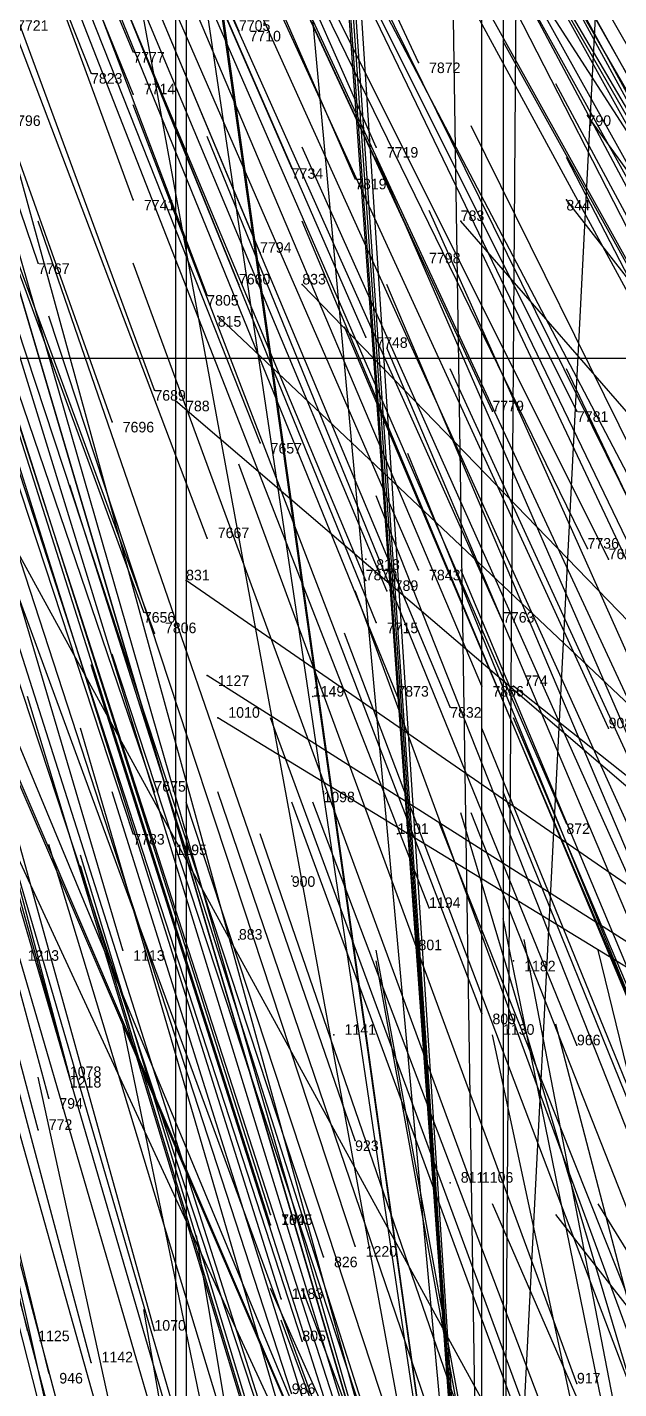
# Model space of a CAD drawing. Extents: x -0.5 to 0.59, y -0.5 to 0.59.
# Drawn here: x 0.102 to 0.158, y -0.4075 to -0.2787 of the extents above; entities that cross this region are included whole.
import ezdxf

# ---------------------------------------------------------------- set-up
doc = ezdxf.new("R2010")
doc.units = 0
for name, color, linetype in [('Clients', 3, 'CONTINUOUS'), ('Facilities', 3, 'CONTINUOUS'), ('Facilities_lines', 3, 'CONTINUOUS'), ('Min_max_boxes', 1, 'CONTINUOUS'), ('Normals', 1, 'CONTINUOUS'), ('Source_points', 5, 'CONTINUOUS'), ('Text', 3, 'CONTINUOUS')]:
    doc.layers.add(name, color=color, linetype=linetype)

msp = doc.modelspace()

# ---------------------------------------------------------------- linework, layer by layer
at = {"layer": 'Clients', "color": 5}
for p in [(0.155, -0.287, -1.25), (0.153, -0.295, -1.25), (0.143, -0.297, -1.25), (0.128, -0.303, -1.25), (0.12, -0.306, -1.25), (0.116, -0.314, -1.25), (0.117, -0.331, -1.25), (0.119, -0.34, -1.25), (0.148, -0.341, -1.25), (0.12, -0.344, -1.25)]:
    msp.add_point(p, dxfattribs=at)
at = {"layer": 'Facilities', "color": 3}
for p in [(0.122, -0.279, -0.762), (0.112, -0.281, -0.756), (0.139, -0.282, -0.786), (0.108, -0.283, -0.758), (0.112, -0.285, -0.765), (0.135, -0.29, -0.801), (0.127, -0.292, -0.797), (0.133, -0.293, -0.805), (0.112, -0.295, -0.789), (0.124, -0.3, -0.811), (0.139, -0.3, -0.827), (0.103, -0.301, -0.796), (0.119, -0.304, -0.817), (0.122, -0.303, -0.816), (0.134, -0.308, -0.84), (0.114, -0.313, -0.833), (0.146, -0.315, -0.867), (0.154, -0.315, -0.877), (0.11, -0.316, -0.837), (0.124, -0.318, -0.854), (0.119, -0.327, -0.87), (0.155, -0.328, -0.906), (0.134, -0.329, -1.25), (0.157, -0.329, -0.911), (0.134, -0.331, -0.891), (0.139, -0.33, -0.895), (0.136, -0.332, -0.896), (0.113, -0.334, -0.881), (0.114, -0.336, -0.886), (0.135, -0.335, -0.904), (0.147, -0.335, -0.914), (0.145, -0.341, -0.927), (0.129, -0.342, -1.25), (0.137, -0.342, -0.92), (0.142, -0.343, -0.929), (0.157, -0.345, -0.947), (0.114, -0.351, -0.922), (0.13, -0.351, -1.25), (0.153, -0.354, -0.965), (0.112, -0.355, -0.931), (0.137, -0.355, -1.25), (0.116, -0.357, -1.25), (0.127, -0.359, -1.25), (0.14, -0.362, -0.969), (0.122, -0.365, -1.25), (0.111, -0.366, -0.958), (0.139, -0.366, -1.25), (0.148, -0.367, -1.25), (0.145, -0.372, -0.999), (0.147, -0.373, -1.25), (0.131, -0.374, -1.25), (0.154, -0.375, -1.013), (0.106, -0.378, -0.981), (0.106, -0.378, -0.981), (0.104, -0.38, -0.986), (0.103, -0.383, -0.991), (0.133, -0.384, -1.016), (0.142, -0.388, -1.25), (0.144, -0.388, -1.035), (0.125, -0.391, -1.027), (0.125, -0.392, -1.028), (0.133, -0.394, -1.041), (0.13, -0.395, -1.04), (0.126, -0.399, -1.046), (0.102, -0.402, -1.037), (0.114, -0.402, -1.044), (0.128, -0.403, -1.056), (0.108, -0.405, -1.047), (0.104, -0.406, -1.048), (0.154, -0.407, -1.088)]:
    msp.add_point(p, dxfattribs=at)
at = {"layer": 'Facilities_lines', "color": 3}
for p, q in [((0.145, -0.452, -1.25), (0.122, -0.129, -1.25)), ((0.145, -0.452, -1.25), (0.145, -0.146, -1.25)), ((0.145, -0.452, -1.25), (0.119, -0.169, -1.25)), ((0.147, -0.449, -1.25), (0.149, -0.17, -1.25)), ((0.147, -0.449, -1.25), (0.161, -0.175, -1.25)), ((0.145, -0.452, -1.25), (0.141, -0.192, -1.25)), ((0.145, -0.452, -1.25), (0.128, -0.208, -1.25)), ((0.145, -0.452, -1.25), (0.109, -0.21, -1.25)), ((0.145, -0.452, -1.25), (0.112, -0.218, -1.25)), ((0.145, -0.452, -1.25), (0.13, -0.222, -1.25)), ((0.145, -0.452, -1.25), (0.113, -0.224, -1.25)), ((0.145, -0.452, -1.25), (0.081, -0.23, -1.25)), ((0.145, -0.452, -1.25), (0.129, -0.23, -1.25)), ((0.145, -0.452, -1.25), (0.131, -0.247, -1.25)), ((0.145, -0.452, -1.25), (0.086, -0.252, -1.25)), ((0.145, -0.452, -1.25), (0.085, -0.257, -1.25)), ((0.145, -0.452, -1.25), (0.083, -0.26, -1.25)), ((0.145, -0.452, -1.25), (0.064, -0.263, -1.25)), ((0.247, -0.426, -1.25), (0.143, -0.264, -1.25)), ((0.145, -0.452, -1.25), (0.111, -0.267, -1.25)), ((0.145, -0.452, -1.25), (0.091, -0.269, -1.25)), ((0.145, -0.452, -1.25), (0.08, -0.275, -1.25)), ((0.256, -0.427, -1.25), (0.155, -0.287, -1.25)), ((0.145, -0.452, -1.25), (0.069, -0.288, -1.25)), ((0.145, -0.452, -1.25), (0.1, -0.288, -1.25)), ((0.256, -0.427, -1.25), (0.153, -0.295, -1.25)), ((0.256, -0.427, -1.25), (0.143, -0.297, -1.25)), ((0.145, -0.452, -1.25), (0.081, -0.298, -1.25)), ((0.145, -0.452, -1.25), (0.08, -0.301, -1.25)), ((0.247, -0.426, -1.25), (0.128, -0.303, -1.25)), ((0.247, -0.426, -1.25), (0.12, -0.306, -1.25)), ((0.176, -0.465, -1.242), (0.091, -0.31, -1.25)), ((0.247, -0.426, -1.25), (0.116, -0.314, -1.25)), ((0.256, -0.427, -1.25), (0.117, -0.331, -1.25)), ((0.256, -0.427, -1.25), (0.119, -0.34, -1.25)), ((0.256, -0.427, -1.25), (0.148, -0.341, -1.25)), ((0.256, -0.427, -1.25), (0.12, -0.344, -1.25))]:
    msp.add_line(p, q, dxfattribs=at)
at = {"layer": 'Min_max_boxes', "color": 1}
for p, q in [((0.145, -0.452, -1.25), (0.145, -0.129, -1.25)), ((0.145, -0.452, -1.083), (0.145, -0.129, -1.083)), ((0.147, -0.17, -1.25), (0.147, -0.449, -1.25)), ((0.147, -0.17, -1.25), (0.147, -0.449, -1.25)), ((0.117, -0.175, -1.25), (0.117, -0.431, -1.25)), ((0.117, -0.175, -1.146), (0.117, -0.431, -1.146)), ((0.116, -0.234, -1.25), (0.116, -0.426, -1.25)), ((0.116, -0.234, -1.25), (0.116, -0.426, -1.25)), ((0.176, -0.31, -1.25), (0.088, -0.31, -1.25)), ((0.176, -0.31, -1.095), (0.088, -0.31, -1.095))]:
    msp.add_line(p, q, dxfattribs=at)
at = {"layer": 'Normals', "color": 1}
for p, q in [((0.122, -0.279, -0.762), (0.085, -0.194, -0.799)), ((0.112, -0.281, -0.756), (0.076, -0.195, -0.793)), ((0.108, -0.283, -0.758), (0.074, -0.197, -0.795)), ((0.139, -0.282, -0.786), (0.1, -0.198, -0.823)), ((0.112, -0.285, -0.765), (0.077, -0.199, -0.802)), ((0.135, -0.29, -0.801), (0.098, -0.206, -0.838)), ((0.16, -0.287, -0.821), (0.114, -0.206, -0.859)), ((0.127, -0.292, -0.797), (0.09, -0.207, -0.833)), ((0.112, -0.295, -0.789), (0.08, -0.208, -0.826)), ((0.133, -0.293, -0.805), (0.096, -0.208, -0.842)), ((0.103, -0.301, -0.796), (0.073, -0.213, -0.832)), ((0.124, -0.3, -0.811), (0.088, -0.214, -0.848)), ((0.139, -0.3, -0.827), (0.1, -0.216, -0.864)), ((0.119, -0.304, -0.817), (0.086, -0.217, -0.853)), ((0.122, -0.303, -0.816), (0.087, -0.217, -0.853)), ((0.162, -0.3, -0.854), (0.119, -0.219, -0.891)), ((0.162, -0.304, -0.862), (0.12, -0.222, -0.9)), ((0.134, -0.308, -0.84), (0.097, -0.223, -0.878)), ((0.114, -0.313, -0.833), (0.082, -0.226, -0.871)), ((0.11, -0.316, -0.837), (0.079, -0.229, -0.874)), ((0.172, -0.31, -0.886), (0.128, -0.229, -0.924)), ((0.146, -0.315, -0.867), (0.107, -0.231, -0.905)), ((0.124, -0.318, -0.854), (0.09, -0.232, -0.891)), ((0.154, -0.315, -0.877), (0.113, -0.233, -0.915)), ((0.174, -0.313, -0.895), (0.13, -0.232, -0.933)), ((0.177, -0.316, -0.906), (0.132, -0.235, -0.943)), ((0.176, -0.319, -0.911), (0.131, -0.238, -0.948)), ((0.119, -0.327, -0.87), (0.086, -0.24, -0.907)), ((0.176, -0.324, -0.922), (0.131, -0.243, -0.959)), ((0.155, -0.328, -0.906), (0.114, -0.244, -0.943)), ((0.134, -0.331, -0.891), (0.098, -0.245, -0.929)), ((0.136, -0.332, -0.896), (0.1, -0.246, -0.934)), ((0.139, -0.33, -0.895), (0.102, -0.245, -0.933)), ((0.157, -0.329, -0.911), (0.115, -0.245, -0.947)), ((0.113, -0.334, -0.881), (0.081, -0.247, -0.918)), ((0.179, -0.328, -0.934), (0.134, -0.247, -0.971)), ((0.114, -0.336, -0.886), (0.082, -0.249, -0.924)), ((0.135, -0.335, -0.904), (0.1, -0.249, -0.941)), ((0.147, -0.335, -0.914), (0.109, -0.25, -0.951)), ((0.137, -0.342, -0.92), (0.102, -0.256, -0.957)), ((0.145, -0.341, -0.927), (0.109, -0.256, -0.964)), ((0.142, -0.343, -0.929), (0.106, -0.257, -0.965)), ((0.188, -0.338, -0.968), (0.142, -0.258, -1.005)), ((0.157, -0.345, -0.947), (0.118, -0.26, -0.984)), ((0.114, -0.351, -0.922), (0.084, -0.263, -0.958)), ((0.192, -0.343, -0.982), (0.145, -0.263, -1.02)), ((0.194, -0.346, -0.993), (0.148, -0.266, -1.031)), ((0.112, -0.355, -0.931), (0.083, -0.267, -0.968)), ((0.185, -0.348, -0.986), (0.14, -0.267, -1.023)), ((0.153, -0.354, -0.965), (0.116, -0.269, -1.002)), ((0.174, -0.35, -0.977), (0.131, -0.268, -1.015)), ((0.185, -0.352, -0.995), (0.141, -0.271, -1.033)), ((0.175, -0.356, -0.992), (0.134, -0.273, -1.03)), ((0.199, -0.354, -1.015), (0.153, -0.273, -1.052)), ((0.2, -0.353, -1.014), (0.154, -0.272, -1.051)), ((0.14, -0.362, -0.969), (0.106, -0.275, -1.007)), ((0.161, -0.359, -0.984), (0.123, -0.275, -1.022)), ((0.111, -0.366, -0.958), (0.085, -0.278, -0.995)), ((0.168, -0.362, -0.998), (0.129, -0.278, -1.036)), ((0.175, -0.361, -1.004), (0.135, -0.278, -1.042)), ((0.192, -0.361, -1.023), (0.147, -0.28, -1.059)), ((0.196, -0.366, -1.037), (0.152, -0.284, -1.074)), ((0.145, -0.372, -0.999), (0.112, -0.286, -1.037)), ((0.155, -0.287, -1.25), (0.155, -0.287, -1.15)), ((0.106, -0.378, -0.981), (0.082, -0.288, -1.018)), ((0.185, -0.371, -1.037), (0.144, -0.288, -1.074)), ((0.106, -0.378, -0.981), (0.081, -0.289, -1.019)), ((0.154, -0.375, -1.013), (0.119, -0.289, -1.051)), ((0.104, -0.38, -0.986), (0.08, -0.291, -1.023)), ((0.166, -0.375, -1.025), (0.128, -0.29, -1.062)), ((0.172, -0.376, -1.034), (0.135, -0.291, -1.072)), ((0.196, -0.374, -1.055), (0.153, -0.291, -1.092)), ((0.103, -0.383, -0.991), (0.079, -0.293, -1.028)), ((0.153, -0.295, -1.25), (0.153, -0.295, -1.15)), ((0.178, -0.381, -1.052), (0.14, -0.296, -1.088)), ((0.133, -0.384, -1.016), (0.103, -0.297, -1.054)), ((0.164, -0.383, -1.041), (0.128, -0.297, -1.078)), ((0.143, -0.297, -1.25), (0.143, -0.297, -1.15)), ((0.185, -0.385, -1.066), (0.145, -0.3, -1.103)), ((0.144, -0.388, -1.035), (0.112, -0.301, -1.072)), ((0.125, -0.391, -1.027), (0.097, -0.303, -1.065)), ((0.125, -0.392, -1.028), (0.097, -0.304, -1.066)), ((0.128, -0.303, -1.25), (0.128, -0.303, -1.15)), ((0.172, -0.388, -1.061), (0.136, -0.303, -1.099)), ((0.133, -0.394, -1.041), (0.104, -0.306, -1.077)), ((0.12, -0.306, -1.25), (0.12, -0.306, -1.15)), ((0.13, -0.395, -1.04), (0.101, -0.307, -1.077)), ((0.168, -0.392, -1.067), (0.132, -0.307, -1.104)), ((0.172, -0.394, -1.075), (0.136, -0.309, -1.113)), ((0.126, -0.399, -1.046), (0.098, -0.31, -1.083)), ((0.181, -0.396, -1.089), (0.142, -0.311, -1.125)), ((0.193, -0.395, -1.098), (0.153, -0.311, -1.135)), ((0.102, -0.402, -1.037), (0.08, -0.312, -1.075)), ((0.114, -0.402, -1.044), (0.089, -0.312, -1.081)), ((0.128, -0.403, -1.056), (0.099, -0.314, -1.094)), ((0.116, -0.314, -1.25), (0.116, -0.314, -1.15)), ((0.108, -0.405, -1.047), (0.084, -0.315, -1.085)), ((0.104, -0.406, -1.048), (0.082, -0.316, -1.085)), ((0.127, -0.408, -1.067), (0.098, -0.319, -1.105)), ((0.173, -0.405, -1.101), (0.138, -0.319, -1.138)), ((0.154, -0.407, -1.088), (0.122, -0.32, -1.125)), ((0.124, -0.409, -1.068), (0.096, -0.321, -1.106)), ((0.134, -0.41, -1.079), (0.106, -0.322, -1.117)), ((0.169, -0.409, -1.107), (0.135, -0.323, -1.144)), ((0.134, -0.329, -1.25), (0.134, -0.329, -1.15)), ((0.127, -0.419, -1.095), (0.098, -0.331, -1.133)), ((0.117, -0.331, -1.25), (0.117, -0.331, -1.15)), ((0.179, -0.416, -1.132), (0.143, -0.33, -1.169)), ((0.165, -0.419, -1.125), (0.133, -0.332, -1.163)), ((0.165, -0.423, -1.136), (0.132, -0.336, -1.173)), ((0.121, -0.427, -1.11), (0.095, -0.338, -1.147)), ((0.139, -0.426, -1.119), (0.11, -0.338, -1.157)), ((0.136, -0.427, -1.121), (0.108, -0.339, -1.159)), ((0.119, -0.34, -1.25), (0.119, -0.34, -1.15)), ((0.148, -0.341, -1.25), (0.148, -0.341, -1.15)), ((0.12, -0.431, -1.119), (0.094, -0.342, -1.157)), ((0.129, -0.431, -1.124), (0.102, -0.342, -1.161)), ((0.129, -0.342, -1.25), (0.129, -0.342, -1.15)), ((0.12, -0.344, -1.25), (0.12, -0.344, -1.15)), ((0.157, -0.431, -1.146), (0.125, -0.344, -1.184)), ((0.184, -0.429, -1.168), (0.148, -0.344, -1.206)), ((0.133, -0.434, -1.134), (0.107, -0.345, -1.172)), ((0.18, -0.431, -1.167), (0.145, -0.345, -1.205)), ((0.11, -0.436, -1.125), (0.087, -0.346, -1.162)), ((0.138, -0.44, -1.154), (0.11, -0.351, -1.19)), ((0.15, -0.439, -1.161), (0.12, -0.351, -1.197)), ((0.13, -0.351, -1.25), (0.13, -0.351, -1.15)), ((0.183, -0.44, -1.191), (0.147, -0.351, -1.22)), ((0.146, -0.44, -1.159), (0.117, -0.352, -1.196)), ((0.159, -0.439, -1.167), (0.127, -0.352, -1.204)), ((0.162, -0.439, -1.17), (0.129, -0.352, -1.207)), ((0.171, -0.447, -1.197), (0.143, -0.353, -1.216)), ((0.179, -0.442, -1.192), (0.144, -0.353, -1.221)), ((0.118, -0.443, -1.147), (0.093, -0.354, -1.184)), ((0.176, -0.442, -1.188), (0.141, -0.354, -1.222)), ((0.154, -0.442, -1.171), (0.124, -0.355, -1.208)), ((0.137, -0.355, -1.25), (0.137, -0.355, -1.15)), ((0.131, -0.445, -1.159), (0.104, -0.356, -1.196)), ((0.114, -0.447, -1.153), (0.09, -0.357, -1.19)), ((0.115, -0.447, -1.153), (0.091, -0.357, -1.189)), ((0.134, -0.446, -1.164), (0.107, -0.357, -1.201)), ((0.134, -0.447, -1.166), (0.107, -0.358, -1.203)), ((0.116, -0.357, -1.25), (0.116, -0.357, -1.15)), ((0.127, -0.359, -1.25), (0.127, -0.359, -1.15)), ((0.127, -0.45, -1.169), (0.101, -0.361, -1.206)), ((0.167, -0.461, -1.226), (0.147, -0.363, -1.225)), ((0.122, -0.365, -1.25), (0.122, -0.365, -1.15)), ((0.168, -0.463, -1.231), (0.149, -0.365, -1.225)), ((0.153, -0.464, -1.222), (0.135, -0.366, -1.221)), ((0.153, -0.466, -1.226), (0.135, -0.367, -1.223)), ((0.139, -0.366, -1.25), (0.139, -0.366, -1.15)), ((0.148, -0.367, -1.25), (0.148, -0.367, -1.15)), ((0.177, -0.452, -1.25), (0.156, -0.366, -1.202)), ((0.117, -0.468, -1.205), (0.095, -0.37, -1.213)), ((0.131, -0.47, -1.221), (0.111, -0.373, -1.218)), ((0.147, -0.373, -1.25), (0.147, -0.373, -1.15)), ((0.176, -0.465, -1.242), (0.152, -0.373, -1.208)), ((0.131, -0.374, -1.25), (0.131, -0.374, -1.15)), ((0.166, -0.467, -1.24), (0.146, -0.374, -1.211)), ((0.124, -0.474, -1.226), (0.103, -0.378, -1.208)), ((0.142, -0.388, -1.25), (0.142, -0.388, -1.15)), ((0.163, -0.429, -1.25), (0.146, -0.39, -1.159)), ((0.177, -0.424, -1.25), (0.156, -0.39, -1.158)), ((0.159, -0.4, -1.25), (0.152, -0.391, -1.151)), ((0.129, -0.458, -1.25), (0.118, -0.393, -1.174)), ((0.145, -0.443, -1.25), (0.125, -0.398, -1.163)), ((0.147, -0.449, -1.25), (0.128, -0.398, -1.166)), ((0.122, -0.452, -1.25), (0.113, -0.4, -1.165)), ((0.145, -0.452, -1.25), (0.126, -0.401, -1.166))]:
    msp.add_line(p, q, dxfattribs=at)
at = {"layer": 'Source_points', "color": 5}
for p in [(0.122, -0.279, -0.762), (0.112, -0.281, -0.756), (0.139, -0.282, -0.786), (0.108, -0.283, -0.758), (0.112, -0.285, -0.765), (0.155, -0.287, -1.25), (0.135, -0.29, -0.801), (0.127, -0.292, -0.797), (0.133, -0.293, -0.805), (0.112, -0.295, -0.789), (0.153, -0.295, -1.25), (0.143, -0.297, -1.25), (0.124, -0.3, -0.811), (0.139, -0.3, -0.827), (0.103, -0.301, -0.796), (0.119, -0.304, -0.817), (0.122, -0.303, -0.816), (0.128, -0.303, -1.25), (0.12, -0.306, -1.25), (0.134, -0.308, -0.84), (0.114, -0.313, -0.833), (0.116, -0.314, -1.25), (0.146, -0.315, -0.867), (0.154, -0.315, -0.877), (0.11, -0.316, -0.837), (0.124, -0.318, -0.854), (0.119, -0.327, -0.87), (0.155, -0.328, -0.906), (0.134, -0.329, -1.25), (0.157, -0.329, -0.911), (0.117, -0.331, -1.25), (0.134, -0.331, -0.891), (0.139, -0.33, -0.895), (0.136, -0.332, -0.896), (0.113, -0.334, -0.881), (0.114, -0.336, -0.886), (0.135, -0.335, -0.904), (0.147, -0.335, -0.914), (0.119, -0.34, -1.25), (0.145, -0.341, -0.927), (0.148, -0.341, -1.25), (0.129, -0.342, -1.25), (0.137, -0.342, -0.92), (0.12, -0.344, -1.25), (0.142, -0.343, -0.929), (0.157, -0.345, -0.947), (0.114, -0.351, -0.922), (0.13, -0.351, -1.25), (0.153, -0.354, -0.965), (0.112, -0.355, -0.931), (0.137, -0.355, -1.25), (0.116, -0.357, -1.25), (0.127, -0.359, -1.25), (0.14, -0.362, -0.969), (0.122, -0.365, -1.25), (0.111, -0.366, -0.958), (0.139, -0.366, -1.25), (0.148, -0.367, -1.25), (0.145, -0.372, -0.999), (0.147, -0.373, -1.25), (0.131, -0.374, -1.25), (0.154, -0.375, -1.013), (0.106, -0.378, -0.981), (0.106, -0.378, -0.981), (0.104, -0.38, -0.986), (0.103, -0.383, -0.991), (0.133, -0.384, -1.016), (0.142, -0.388, -1.25), (0.144, -0.388, -1.035), (0.125, -0.391, -1.027), (0.125, -0.392, -1.028), (0.133, -0.394, -1.041), (0.13, -0.395, -1.04), (0.126, -0.399, -1.046), (0.102, -0.402, -1.037), (0.114, -0.402, -1.044), (0.128, -0.403, -1.056), (0.108, -0.405, -1.047), (0.104, -0.406, -1.048), (0.154, -0.407, -1.088)]:
    msp.add_point(p, dxfattribs=at)

# ---------------------------------------------------------------- texts
at = {"layer": 'Text', "color": 3}
for s, p in [('7721', (0.101, -0.279, -0.74)), ('7705', (0.122, -0.279, -0.759)), ('7710', (0.123, -0.28, -0.762)), ('7777', (0.112, -0.282, -0.756)), ('7872', (0.14, -0.283, -0.786)), ('7823', (0.108, -0.284, -0.758)), ('7714', (0.113, -0.285, -0.765)), ('796', (0.101, -0.288, -1.25)), ('790', (0.155, -0.288, -1.25)), ('7719', (0.136, -0.291, -0.801)), ('7734', (0.127, -0.293, -0.797)), ('7819', (0.133, -0.294, -0.805)), ('7741', (0.113, -0.296, -0.789)), ('844', (0.153, -0.296, -1.25)), ('783', (0.143, -0.297, -1.25)), ('7794', (0.124, -0.3, -0.811)), ('7798', (0.14, -0.301, -0.827)), ('7767', (0.103, -0.302, -0.796)), ('7660', (0.122, -0.303, -0.816)), ('833', (0.128, -0.303, -1.25)), ('7805', (0.119, -0.305, -0.817)), ('815', (0.12, -0.307, -1.25)), ('7748', (0.135, -0.309, -0.84)), ('7689', (0.114, -0.314, -0.833)), ('788', (0.117, -0.315, -1.25)), ('7779', (0.146, -0.315, -0.867)), ('7781', (0.154, -0.316, -0.877)), ('7696', (0.111, -0.317, -0.837)), ('7657', (0.125, -0.319, -0.854)), ('7667', (0.12, -0.327, -0.87)), ('7736', (0.155, -0.328, -0.906)), ('7655', (0.157, -0.329, -0.911)), ('818', (0.135, -0.33, -1.25)), ('831', (0.117, -0.331, -1.25)), ('7870', (0.134, -0.331, -0.891)), ('7789', (0.136, -0.332, -0.896)), ('7843', (0.14, -0.331, -0.895)), ('7656', (0.113, -0.335, -0.881)), ('7806', (0.115, -0.336, -0.886)), ('7763', (0.147, -0.335, -0.914)), ('7715', (0.136, -0.336, -0.904)), ('1127', (0.12, -0.341, -1.25)), ('774', (0.149, -0.341, -1.25)), ('1149', (0.129, -0.342, -1.25)), ('7873', (0.137, -0.342, -0.92)), ('7856', (0.146, -0.342, -0.927)), ('1010', (0.121, -0.344, -1.25)), ('7832', (0.142, -0.344, -0.929)), ('908', (0.157, -0.345, -0.947)), ('7675', (0.114, -0.351, -0.922)), ('1098', (0.13, -0.352, -1.25)), ('1201', (0.137, -0.355, -1.25)), ('872', (0.153, -0.355, -0.965)), ('7783', (0.112, -0.356, -0.931)), ('1195', (0.116, -0.357, -1.25)), ('900', (0.127, -0.36, -1.25)), ('1194', (0.14, -0.362, -0.969)), ('883', (0.122, -0.365, -1.25)), ('801', (0.139, -0.366, -1.25)), ('1213', (0.102, -0.367, -1.25)), ('1113', (0.112, -0.367, -0.958)), ('1182', (0.149, -0.368, -1.25)), ('809', (0.146, -0.373, -0.999)), ('1141', (0.132, -0.374, -1.25)), ('1130', (0.147, -0.374, -1.25)), ('966', (0.154, -0.375, -1.013)), ('1078', (0.106, -0.378, -0.981)), ('1218', (0.106, -0.379, -0.981)), ('794', (0.105, -0.381, -0.986)), ('772', (0.104, -0.383, -0.991)), ('923', (0.133, -0.385, -1.016)), ('811', (0.143, -0.388, -1.25)), ('1106', (0.145, -0.388, -1.035)), ('784', (0.126, -0.392, -1.028)), ('1005', (0.126, -0.392, -1.027)), ('1220', (0.134, -0.395, -1.041)), ('826', (0.131, -0.396, -1.04)), ('1183', (0.127, -0.399, -1.046)), ('1070', (0.114, -0.402, -1.044)), ('1125', (0.103, -0.403, -1.037)), ('805', (0.128, -0.403, -1.056)), ('1142', (0.109, -0.405, -1.047)), ('946', (0.105, -0.407, -1.048)), ('986', (0.127, -0.408, -1.067)), ('917', (0.154, -0.407, -1.088))]:
    msp.add_text(s, height=0.001, dxfattribs=at).set_placement(p)

doc.saveas('drawing.dxf')
